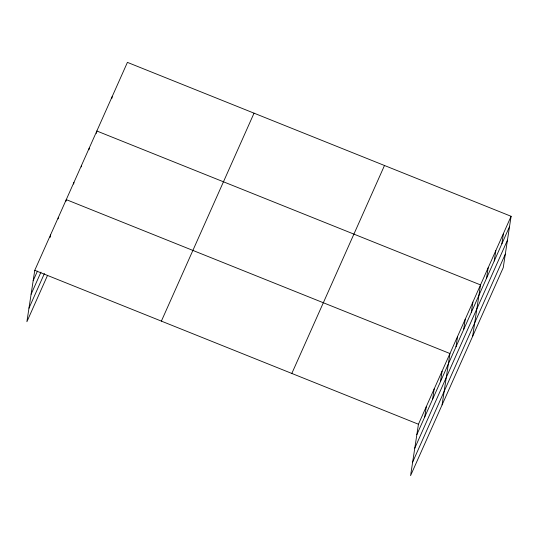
<?xml version="1.0" encoding="UTF-8"?>
<svg xmlns="http://www.w3.org/2000/svg" width="538" height="538" viewBox="0 0 538 538"><rect width="100%" height="100%" fill="white"/><g stroke="black" fill="none" stroke-linecap="round" stroke-linejoin="round"><path stroke-width="0.81" d="M511.1 216.289L418.443 424.24L410.581 475.626L503.238 267.675L511.1 216.289L127.419 62.374L34.762 270.325L26.9 321.711L47.573 275.315M50.148 237.372L50.518 234.971M58.144 218.892L58.393 217.298M66.019 201.219L66.268 199.625L449.943 353.533L442.081 404.919M73.666 184.063L73.908 182.469M81.312 166.908L81.554 165.314M88.958 149.752L89.2 148.158M96.477 133.397L96.847 131.003L480.521 284.911L472.66 336.297M111.891 98.286L112.133 96.685M424.731 416.943L426.318 406.56M432.606 399.263L434.193 388.887M440.481 381.59L442.068 371.213M456.002 346.754L457.589 336.378M463.648 329.599L465.235 319.222M471.288 312.444L472.882 302.067M486.581 278.133L488.168 267.756M494.22 260.977L495.814 250.6M501.867 243.822L503.454 233.445M33.174 280.701L37.438 271.132M31.103 294.239L40.949 272.141M28.971 308.18L44.392 273.566M161.38 321.119L254.037 113.168M291.825 373.446L384.488 165.496M416.856 434.617L509.513 226.666M414.785 448.147L507.442 240.197M412.653 462.088L505.31 254.144M34.762 270.325L418.443 424.24"/></g></svg>
